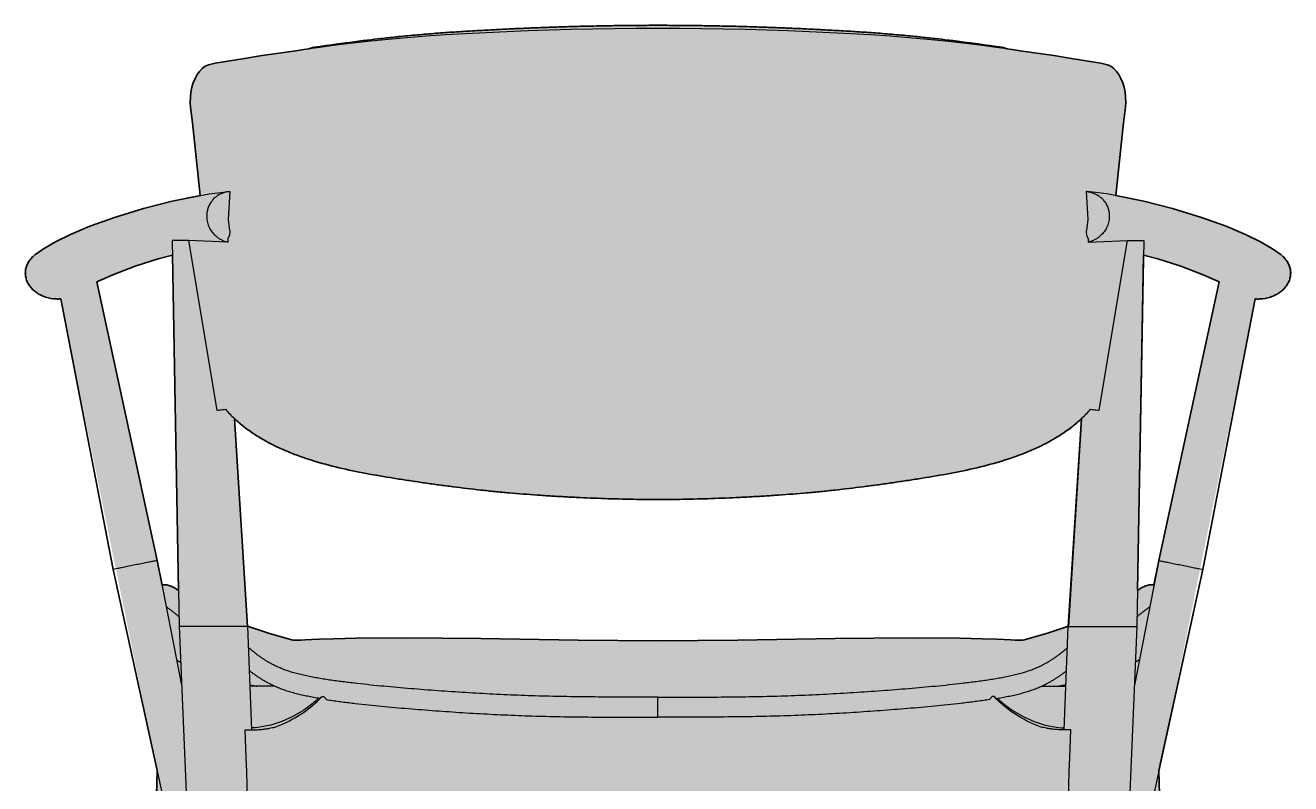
# Model space of a CAD drawing. Header units: millimetres. Extents: x 0 to 1796, y -1115 to 742.
# Drawn here: x 97 to 717, y -744 to -373 of the extents above; entities that cross this region are included whole.
import ezdxf

# ---------------------------------------------------------------- set-up
doc = ezdxf.new("R2010")
doc.units = ezdxf.units.MM
doc.layers.add('Blocks', color=7, linetype='Continuous')
doc.layers.add('Blocks$Fill', color=7, linetype='Continuous', true_color=0xffffff)
doc.layers.add('Blocks$Inner', color=7, linetype='Continuous', lineweight=25, true_color=0x007f00)
doc.layers.add('Blocks$Outline', color=7, linetype='Continuous', lineweight=35, true_color=0xff3f3f)

# ---------------------------------------------------------------- blocks, each defined once
blk = doc.blocks.new('N01 Dining Chair Back')
at = {"layer": 'Blocks$Fill'}
h = blk.add_hatch(color=256, dxfattribs=at)
h.paths.add_polyline_path([(652.17, 377.6), (661.21, 0.01), (661.21, 0.01), (661.01, 0.01), (660.51, 0.01), (635.69, 0), (635.69, 0), (635.69, 0), (635.69, 0), (635.69, 0), (635.69, 0), (635.69, 0), (635.69, 0), (635.69, 0), (627.94, 174.83), (618.43, 0.01), (593.43, 0.01), (600.08, 231.04), (407.02, 231.04), (213.96, 231.04), (220.62, 0.01), (195.62, 0.01), (186.1, 174.83), (178.35, 0), (178.35, 0), (178.35, 0), (178.35, 0), (178.35, 0), (178.35, 0), (178.35, 0), (178.35, 0), (178.34, 0), (153.03, 0.01), (152.83, 0.01), (152.83, 0.01), (161.88, 377.6), (114.72, 608.35), (114.16, 608.32), (113.59, 608.31), (113.03, 608.31), (112.47, 608.33), (111.81, 608.37), (111.15, 608.43), (110.49, 608.52), (109.84, 608.62), (109.2, 608.75), (108.55, 608.9), (108.23, 608.99), (107.92, 609.07), (107.6, 609.17), (107.29, 609.27), (106.97, 609.38), (106.66, 609.49), (106.35, 609.61), (106.05, 609.73), (105.74, 609.86), (105.44, 609.99), (105.14, 610.13), (104.84, 610.28), (104.55, 610.43), (104.26, 610.59), (103.97, 610.75), (103.69, 610.92), (103.41, 611.1), (103.13, 611.28), (102.85, 611.47), (102.58, 611.66), (102.37, 611.82), (102.16, 611.98), (101.95, 612.14), (101.74, 612.31), (101.54, 612.49), (101.35, 612.66), (101.15, 612.84), (100.96, 613.03), (100.77, 613.22), (100.59, 613.41), (100.41, 613.6), (100.23, 613.8), (100.06, 614.01), (99.89, 614.21), (99.72, 614.42), (99.57, 614.64), (99.41, 614.85), (99.26, 615.07), (99.12, 615.3), (98.98, 615.52), (98.84, 615.76), (98.71, 615.99), (98.59, 616.23), (98.47, 616.47), (98.36, 616.71), (98.25, 616.95), (98.15, 617.2), (98.05, 617.45), (97.96, 617.7), (97.88, 617.96), (97.8, 618.21), (97.73, 618.47), (97.67, 618.73), (97.61, 618.99), (97.56, 619.26), (97.52, 619.52), (97.48, 619.79), (97.45, 620.05), (97.43, 620.32), (97.41, 620.59), (97.4, 620.86), (97.4, 621.12), (97.41, 621.39), (97.42, 621.66), (97.45, 621.93), (97.47, 622.19), (97.51, 622.46), (97.55, 622.72), (97.6, 622.99), (97.66, 623.25), (97.72, 623.51), (97.79, 623.77), (97.87, 624.02), (97.95, 624.28), (98.04, 624.53), (98.14, 624.78), (98.24, 625.03), (98.35, 625.27), (98.46, 625.51), (98.58, 625.75), (98.7, 625.99), (98.83, 626.22), (98.97, 626.45), (99.11, 626.68), (99.26, 626.9), (99.41, 627.12), (99.56, 627.34), (99.72, 627.55), (99.89, 627.76), (100.06, 627.97), (100.23, 628.17), (100.41, 628.37), (100.59, 628.56), (100.78, 628.75), (100.97, 628.94), (101.16, 629.12), (101.36, 629.3), (101.56, 629.47), (101.76, 629.64), (101.97, 629.81), (102.25, 630.02), (102.53, 630.23), (102.53, 630.23), (102.53, 630.23), (106.36, 632.92), (112.13, 636.32), (119.43, 639.89), (129, 643.9), (141.09, 648.26), (155.27, 652.63), (169.3, 656.15), (182.96, 658.89), (178.24, 702.09), (178.11, 704.61), (178.18, 707.11), (178.46, 709.56), (178.94, 711.93), (179.6, 714.17), (180.45, 716.23), (181.48, 718.11), (182.65, 719.73), (183.97, 721.09), (185.41, 722.18), (186.97, 722.96), (190.31, 723.73), (203.69, 725.92), (236.2, 730.72), (237.72, 731.31), (237.74, 731.32), (237.74, 731.32), (237.75, 731.32), (237.75, 731.32), (237.75, 731.32), (237.75, 731.32), (237.75, 731.32), (237.76, 731.32), (253.86, 733.6), (280.08, 736.7), (302.78, 738.66), (352.34, 741.24), (398.02, 742.23), (407.02, 742.25), (452.59, 741.55), (502.3, 739.25), (524.96, 737.56), (551.26, 734.75), (576.29, 731.32), (576.29, 731.32), (576.29, 731.32), (576.29, 731.32), (576.29, 731.32), (576.29, 731.32), (576.3, 731.32), (576.3, 731.32), (576.31, 731.32), (576.32, 731.31), (577.84, 730.72), (623.73, 723.73), (627.07, 722.96), (628.63, 722.18), (630.07, 721.09), (631.39, 719.73), (632.57, 718.11), (633.59, 716.23), (634.44, 714.17), (635.11, 711.93), (635.58, 709.56), (635.86, 707.11), (635.93, 704.61), (635.81, 702.09), (635.5, 699.59), (631.08, 658.89), (644.74, 656.15), (658.77, 652.63), (672.95, 648.26), (685.04, 643.9), (694.61, 639.89), (701.91, 636.32), (707.69, 632.92), (711.51, 630.23), (711.51, 630.23), (711.51, 630.23), (711.79, 630.02), (712.07, 629.81), (712.28, 629.64), (712.48, 629.47), (712.68, 629.3), (712.88, 629.12), (713.07, 628.94), (713.26, 628.75), (713.45, 628.56), (713.63, 628.37), (713.81, 628.17), (713.98, 627.97), (714.15, 627.76), (714.32, 627.55), (714.48, 627.34), (714.64, 627.12), (714.79, 626.9), (714.93, 626.68), (715.07, 626.45), (715.21, 626.22), (715.34, 625.99), (715.46, 625.75), (715.58, 625.51), (715.7, 625.27), (715.8, 625.03), (715.9, 624.78), (716, 624.53), (716.09, 624.28), (716.17, 624.02), (716.25, 623.77), (716.32, 623.51), (716.38, 623.25), (716.44, 622.99), (716.49, 622.72), (716.53, 622.46), (716.57, 622.19), (716.6, 621.93), (716.62, 621.66), (716.63, 621.39), (716.64, 621.12), (716.64, 620.86), (716.63, 620.59), (716.62, 620.32), (716.59, 620.05), (716.56, 619.79), (716.53, 619.52), (716.48, 619.26), (716.43, 618.99), (716.37, 618.73), (716.31, 618.47), (716.24, 618.21), (716.16, 617.96), (716.08, 617.7), (715.99, 617.45), (715.89, 617.2), (715.79, 616.95), (715.69, 616.71), (715.57, 616.47), (715.45, 616.23), (715.33, 615.99), (715.2, 615.76), (715.07, 615.52), (714.93, 615.3), (714.78, 615.07), (714.63, 614.85), (714.48, 614.64), (714.32, 614.42), (714.15, 614.21), (713.99, 614.01), (713.81, 613.8), (713.64, 613.6), (713.45, 613.41), (713.27, 613.22), (713.08, 613.03), (712.89, 612.84), (712.7, 612.66), (712.5, 612.49), (712.3, 612.31), (712.1, 612.14), (711.89, 611.98), (711.68, 611.82), (711.46, 611.66), (711.19, 611.47), (710.91, 611.28), (710.64, 611.1), (710.36, 610.92), (710.07, 610.75), (709.79, 610.59), (709.49, 610.43), (709.2, 610.28), (708.9, 610.13), (708.6, 609.99), (708.3, 609.86), (708, 609.73), (707.69, 609.61), (707.38, 609.49), (707.07, 609.38), (706.76, 609.27), (706.44, 609.17), (706.13, 609.07), (705.81, 608.99), (705.49, 608.9), (704.85, 608.75), (704.2, 608.62), (703.55, 608.52), (702.89, 608.43), (702.24, 608.37), (701.58, 608.33), (701.01, 608.31), (700.45, 608.31), (699.89, 608.32), (699.32, 608.35)], flags=0)
h.paths.add_polyline_path([(169.41, 629.83), (162.42, 627.94), (151.16, 624.33), (140.15, 620.19), (132.39, 616.69), (164.35, 468.24), (164.43, 468.27), (164.5, 468.3), (164.58, 468.32), (164.65, 468.35), (164.71, 468.37), (164.76, 468.38), (164.82, 468.4), (164.88, 468.41), (164.93, 468.43), (164.99, 468.44), (165.11, 468.46), (165.22, 468.48), (165.34, 468.49), (165.4, 468.5), (165.46, 468.5), (165.52, 468.5), (165.58, 468.51), (165.71, 468.51), (165.83, 468.51), (165.96, 468.5), (166.09, 468.49), (166.22, 468.48), (166.35, 468.46), (166.48, 468.44), (166.61, 468.42), (166.74, 468.39), (166.87, 468.36), (167.14, 468.3), (167.41, 468.22), (167.69, 468.14), (167.96, 468.05), (168.23, 467.95), (168.5, 467.84), (168.78, 467.73), (169.05, 467.61), (169.32, 467.48), (169.86, 467.21), (170.4, 466.93), (170.94, 466.62), (171.58, 466.22), (172.21, 465.8), (172.21, 465.8), (172.21, 465.8), (172.4, 465.68)], flags=0)
h.paths.add_polyline_path([(641.65, 465.68), (641.83, 465.8), (642.46, 466.22), (643.11, 466.62), (643.64, 466.93), (644.18, 467.21), (644.72, 467.48), (644.99, 467.61), (645.27, 467.73), (645.54, 467.84), (645.81, 467.95), (646.08, 468.05), (646.36, 468.14), (646.63, 468.22), (646.9, 468.3), (647.17, 468.36), (647.3, 468.39), (647.43, 468.42), (647.57, 468.44), (647.7, 468.46), (647.83, 468.48), (647.96, 468.49), (648.08, 468.5), (648.21, 468.51), (648.34, 468.51), (648.46, 468.51), (648.52, 468.5), (648.58, 468.5), (648.64, 468.5), (648.7, 468.49), (648.82, 468.48), (648.94, 468.46), (649.05, 468.44), (649.11, 468.43), (649.17, 468.41), (649.22, 468.4), (649.28, 468.38), (649.34, 468.37), (649.39, 468.35), (649.47, 468.32), (649.54, 468.3), (649.62, 468.27), (649.69, 468.24), (681.65, 616.69), (673.89, 620.19), (662.88, 624.33), (651.62, 627.94), (644.63, 629.83)], flags=0)
h.paths.add_polyline_path([(407.02, 441.11), (554.73, 442.33), (572.77, 441.8), (585.62, 441.33), (586.17, 441.46), (597.18, 444.57), (606.41, 447.69), (607.83, 448.26), (614.25, 549.74), (613.13, 548.72), (611.99, 547.72), (610.82, 546.74), (609.63, 545.79), (608.37, 544.83), (607.09, 543.89), (605.79, 542.98), (604.46, 542.09), (603.12, 541.22), (601.75, 540.38), (600.37, 539.57), (598.96, 538.77), (596.1, 537.25), (593.17, 535.82), (590.18, 534.46), (587.14, 533.19), (584.06, 531.99), (580.93, 530.85), (577.76, 529.79), (574.56, 528.79), (571.34, 527.86), (568.08, 526.97), (561.51, 525.37), (554.86, 523.93), (548.16, 522.64), (527.86, 519.31), (507.38, 516.43), (486.77, 514.09), (466.06, 512.37), (438.33, 510.84), (410.5, 510.2), (407.02, 510.19), (382.66, 510.6), (354.9, 511.91), (334.17, 513.45), (320.39, 514.8), (299.82, 517.34), (279.39, 520.36), (265.88, 522.64), (259.18, 523.93), (252.53, 525.37), (245.96, 526.97), (242.71, 527.86), (239.48, 528.79), (236.28, 529.79), (233.11, 530.85), (229.99, 531.99), (226.9, 533.19), (223.86, 534.46), (220.87, 535.82), (217.94, 537.25), (215.08, 538.77), (213.68, 539.57), (212.29, 540.38), (210.92, 541.22), (209.58, 542.09), (208.25, 542.98), (206.95, 543.89), (205.67, 544.83), (204.42, 545.79), (203.22, 546.74), (202.06, 547.72), (200.91, 548.72), (199.8, 549.74), (206.21, 448.26), (207.63, 447.69), (216.86, 444.57), (227.87, 441.46), (228.42, 441.33), (229.31, 441.34), (259.31, 442.33), (320.29, 442.19)], flags=0)
h.paths.add_polyline_path([(407.02, 254.04), (600.75, 254.04), (603.78, 351.02), (407.02, 351.02), (210.26, 351.02), (213.3, 254.04)], flags=0)
at = {"layer": 'Blocks$Inner'}
for p, q in [((177.2, 637), (191.05, 553.84)), ((623, 553.84), (636.84, 637)), ((206.23, 448.04), (172.72, 448.04)), ((607.82, 448.04), (641.33, 448.04)), ((219.38, 418.84), (207.44, 418.84)), ((594.66, 418.84), (606.6, 418.84)), ((243.52, 413.73), (244.72, 412.29)), ((570.52, 413.73), (569.32, 412.29))]:
    blk.add_line(p, q, dxfattribs=at)
for points in [[(631.08, 658.89), (632.68, 674.41), (634.86, 694.59), (635.5, 699.59), (635.81, 702.09), (635.93, 704.61), (635.86, 707.11), (635.58, 709.56), (635.11, 711.93), (634.44, 714.17), (633.59, 716.23), (632.57, 718.11), (631.39, 719.73), (630.07, 721.09), (628.63, 722.18), (627.07, 722.96), (623.73, 723.73), (610.36, 725.92), (600.74, 727.49), (584.26, 729.82), (580.41, 730.37), (572.54, 731.44), (564.46, 732.49), (556.15, 733.51), (547.61, 734.47), (538.86, 735.36), (529.85, 736.19), (520.56, 736.93), (510.98, 737.57), (501.16, 738.13), (491.14, 738.63), (480.94, 739.09), (470.62, 739.51), (460.21, 739.86), (449.69, 740.15), (439.04, 740.38), (428.39, 740.55), (417.72, 740.66), (407.02, 740.69), (396.32, 740.66), (385.65, 740.55), (375, 740.38), (364.36, 740.15), (353.83, 739.86), (343.43, 739.51), (333.1, 739.09), (322.9, 738.63), (312.88, 738.13), (303.07, 737.57), (293.49, 736.93), (284.19, 736.19), (275.18, 735.36), (266.43, 734.47), (257.89, 733.51), (249.58, 732.49), (241.5, 731.44), (233.64, 730.37), (229.78, 729.82), (213.3, 727.49), (203.69, 725.92), (190.31, 723.73), (186.97, 722.96), (185.41, 722.18), (183.97, 721.09), (182.65, 719.73), (181.48, 718.11), (180.45, 716.23), (179.6, 714.17), (178.94, 711.93), (178.46, 709.56), (178.18, 707.11), (178.11, 704.61), (178.24, 702.09), (178.54, 699.59), (179.18, 694.59), (181.36, 674.41), (182.96, 658.89)], [(102.53, 630.23), (106.36, 632.92), (112.13, 636.32), (119.43, 639.89), (129, 643.9), (141.09, 648.26), (155.27, 652.63), (169.3, 656.15), (187.34, 659.76), (197.18, 660.88), (197.52, 660.9), (196.65, 647.23), (197.23, 643.05), (197.47, 641.35), (197.36, 639.63), (196.72, 638.15), (196.52, 637.88), (196.5, 636.17), (177.2, 637), (169.59, 637), (169.28, 637), (172.72, 448.04), (177.54, 332.05)], [(711.51, 630.23), (707.69, 632.92), (701.91, 636.32), (694.61, 639.89), (685.04, 643.9), (672.95, 648.26), (658.77, 652.63), (644.74, 656.15), (626.7, 659.76), (616.86, 660.88), (616.52, 660.9), (617.39, 647.23), (616.81, 643.05), (616.58, 641.35), (616.68, 639.63), (617.32, 638.15), (617.53, 637.88), (617.55, 636.17), (636.84, 637), (644.45, 637), (644.76, 637), (641.33, 448.04), (636.51, 332.05)], [(169.41, 629.83), (162.42, 627.94), (151.16, 624.33), (140.15, 620.19), (132.39, 616.69)], [(644.63, 629.83), (651.62, 627.94), (662.88, 624.33), (673.89, 620.19), (681.65, 616.69)], [(132.38, 616.72), (161.98, 480.38), (173.91, 419.35)], [(681.66, 616.72), (652.06, 480.38), (640.13, 419.35)], [(114.72, 608.35), (140.38, 475.94), (173.55, 324.22)], [(699.32, 608.35), (673.67, 475.94), (640.49, 324.22)], [(208.33, 397.44), (206.23, 448.04), (199.8, 549.76)], [(605.71, 397.44), (607.82, 448.04), (614.25, 549.76)], [(206.21, 448.26), (207.63, 447.69), (216.86, 444.57), (227.87, 441.46), (228.42, 441.33), (229.31, 441.34), (232.18, 441.43), (234.28, 441.51), (237.55, 441.65), (241.27, 441.8), (248.18, 442.05), (259.31, 442.33), (282.47, 442.47), (320.29, 442.19), (367.91, 441.3), (407.02, 441.11), (446.14, 441.3), (493.75, 442.19), (531.58, 442.47), (554.73, 442.33), (565.86, 442.05), (572.77, 441.8), (576.5, 441.65), (579.76, 441.51), (581.86, 441.43), (584.73, 441.34), (585.62, 441.33), (586.17, 441.46), (597.18, 444.57), (606.41, 447.69), (607.83, 448.26)], [(240.59, 412.73), (239.59, 411.75), (238.59, 410.86), (237.43, 409.9), (236.21, 408.96), (233.65, 407.13), (228.35, 403.98), (222.99, 401.56), (217.55, 399.82), (214.84, 399.2), (212.22, 398.77), (211, 398.62), (209.91, 398.52), (208.69, 398.46), (208.29, 398.46)], [(407.02, 403.71), (407.02, 413.51)], [(407.02, 403.71), (407.02, 413.51)], [(573.45, 412.73), (574.45, 411.75), (575.45, 410.86), (576.61, 409.9), (577.83, 408.96), (580.39, 407.13), (585.69, 403.98), (591.05, 401.56), (596.49, 399.82), (599.2, 399.2), (601.83, 398.77), (603.04, 398.62), (604.13, 398.52), (605.35, 398.46), (605.75, 398.46)], [(206.08, 363.42), (205.81, 377.06), (205.55, 383.88), (205.01, 397.51)], [(607.96, 363.42), (608.23, 377.06), (608.5, 383.88), (609.04, 397.51)], [(161.88, 377.64), (152.83, 0.01), (152.83, 0.01), (153.03, 0.01)], [(652.16, 377.64), (661.21, 0.01), (661.21, 0.01), (661.01, 0.01)]]:
    blk.add_lwpolyline(points, dxfattribs=at)
blk.add_arc((198.54, 456.74), 61.63, 290.02592, 312.83097, dxfattribs=at)
at = {"layer": 'Blocks$Inner', "extrusion": (0, 0, -1)}
blk.add_arc((-615.5, 456.74), 61.63, 290.02592, 312.83097, dxfattribs=at)
at = {"layer": 'Blocks$Inner'}
for points, knots in [([(279.67, 736.66), (279.8, 736.67), (282.9, 736.99), (289.03, 737.58), (296.67, 738.22), (302.78, 738.67), (307.23, 738.97), (311.74, 739.26), (316.25, 739.53), (320.76, 739.78), (324.56, 739.98), (326.88, 740.1), (327.69, 740.15)], [-24.238381, -24.238381, -24.238381, -24.238381, -24.212622, -23.663763, -23.114903, -22.859837, -22.604772, -22.349706, -22.094641, -21.847555, -21.60047, -21.467891, -21.467891, -21.467891, -21.467891]), ([(327.69, 740.15), (328.39, 740.18), (330.61, 740.29), (333.46, 740.43), (335.61, 740.54), (336.23, 740.57)], [-21.4678906, -21.4678906, -21.4678906, -21.4678906, -21.3533974, -21.1063121, -21.0061586, -21.0061586, -21.0061586, -21.0061586]), ([(336.23, 740.57), (338.59, 740.68), (341.46, 740.8), (344.34, 740.93), (344.85, 740.95)], [-21.0061586, -21.0061586, -21.0061586, -21.0061586, -20.6262081, -20.5444627, -20.5444627, -20.5444627, -20.5444627]), ([(344.85, 740.95), (347.34, 741.05), (350.24, 741.16), (353.14, 741.27), (353.54, 741.28)], [-20.5444627, -20.5444627, -20.5444627, -20.5444627, -20.1461529, -20.0827128, -20.0827128, -20.0827128, -20.0827128]), ([(353.54, 741.28), (356.17, 741.38), (359.09, 741.48), (362.03, 741.56), (362.32, 741.57)], [-20.0827128, -20.0827128, -20.0827128, -20.0827128, -19.666047, -19.6210274, -19.6210274, -19.6210274, -19.6210274]), ([(380.13, 742), (383.02, 742.06), (385.99, 742.1), (388.97, 742.14), (389.06, 742.14)], [-18.6977981, -18.6977981, -18.6977981, -18.6977981, -18.2494087, -18.2360481, -18.2360481, -18.2360481, -18.2360481]), ([(389.06, 742.14), (392, 742.18), (394.98, 742.21), (397.98, 742.22), (398.02, 742.23)], [-18.2360481, -18.2360481, -18.2360481, -18.2360481, -17.7810048, -17.7743517, -17.7743517, -17.7743517, -17.7743517]), ([(416.02, 742.23), (416.07, 742.22), (419.06, 742.21), (422.04, 742.18), (424.98, 742.14)], [-16.8508492, -16.8508492, -16.8508492, -16.8508492, -16.8441961, -16.3891528, -16.3891528, -16.3891528, -16.3891528]), ([(424.98, 742.14), (425.07, 742.14), (428.05, 742.1), (431.03, 742.06), (433.92, 742)], [-16.3891528, -16.3891528, -16.3891528, -16.3891528, -16.3757922, -15.9274028, -15.9274028, -15.9274028, -15.9274028]), ([(451.73, 741.57), (452.01, 741.56), (454.96, 741.48), (457.88, 741.38), (460.5, 741.28)], [-15.0041735, -15.0041735, -15.0041735, -15.0041735, -14.9591539, -14.5424881, -14.5424881, -14.5424881, -14.5424881]), ([(460.5, 741.28), (460.9, 741.27), (463.81, 741.16), (466.7, 741.05), (469.19, 740.95)], [-14.5424881, -14.5424881, -14.5424881, -14.5424881, -14.479048, -14.0807382, -14.0807382, -14.0807382, -14.0807382]), ([(469.19, 740.95), (469.7, 740.93), (472.58, 740.8), (475.46, 740.68), (477.81, 740.57)], [-14.0807382, -14.0807382, -14.0807382, -14.0807382, -13.9989928, -13.6190423, -13.6190423, -13.6190423, -13.6190423]), ([(477.81, 740.57), (478.43, 740.54), (480.59, 740.43), (483.44, 740.29), (485.65, 740.18), (486.35, 740.15)], [-13.6190423, -13.6190423, -13.6190423, -13.6190423, -13.5188888, -13.2718035, -13.1573103, -13.1573103, -13.1573103, -13.1573103]), ([(486.35, 740.15), (487.16, 740.1), (489.48, 739.98), (493.28, 739.78), (497.79, 739.53), (502.3, 739.26), (506.81, 738.97), (511.27, 738.67), (517.38, 738.22), (525.01, 737.58), (531.15, 736.99), (534.24, 736.67), (534.38, 736.66)], [-13.15731, -13.15731, -13.15731, -13.15731, -13.024731, -12.777645, -12.53056, -12.275495, -12.020429, -11.765364, -11.510298, -10.961438, -10.412579, -10.38682, -10.38682, -10.38682, -10.38682]), ([(237.76, 731.32), (241.66, 731.9), (242.77, 732.06), (243.88, 732.22), (244.32, 732.28)], [-26.7779725, -26.7779725, -26.7779725, -26.7779725, -26.6388985, -26.5470975, -26.5470975, -26.5470975, -26.5470975]), ([(244.32, 732.28), (244.61, 732.32), (246.33, 732.57), (248.58, 732.88), (250.55, 733.15), (251.08, 733.23)], [-26.5470975, -26.5470975, -26.5470975, -26.5470975, -26.4868347, -26.1927032, -26.0853576, -26.0853576, -26.0853576, -26.0853576]), ([(251.08, 733.23), (252, 733.35), (254.39, 733.67), (258.27, 734.18), (262.03, 734.65), (264.31, 734.93), (265.07, 735.02)], [-26.0853576, -26.0853576, -26.0853576, -26.0853576, -25.8985718, -25.6044403, -25.3103089, -25.1618679, -25.1618679, -25.1618679, -25.1618679]), ([(265.07, 735.02), (267.14, 735.27), (269.54, 735.56), (271.97, 735.83), (272.3, 735.87)], [-25.1618679, -25.1618679, -25.1618679, -25.1618679, -24.7614594, -24.7001309, -24.7001309, -24.7001309, -24.7001309]), ([(541.75, 735.87), (542.07, 735.83), (544.5, 735.56), (546.9, 735.27), (548.97, 735.02)], [-9.92507, -9.92507, -9.92507, -9.92507, -9.8637415, -9.463333, -9.463333, -9.463333, -9.463333]), ([(548.97, 735.02), (549.74, 734.93), (552.01, 734.65), (555.77, 734.18), (559.66, 733.67), (562.04, 733.35), (562.96, 733.23)], [-9.463333, -9.463333, -9.463333, -9.463333, -9.314892, -9.0207606, -8.7266291, -8.5398433, -8.5398433, -8.5398433, -8.5398433]), ([(562.96, 733.23), (563.49, 733.15), (565.47, 732.88), (567.72, 732.57), (569.43, 732.32), (569.72, 732.28)], [-8.5398433, -8.5398433, -8.5398433, -8.5398433, -8.4324977, -8.1383662, -8.0781034, -8.0781034, -8.0781034, -8.0781034]), ([(569.72, 732.28), (570.16, 732.22), (571.28, 732.06), (572.38, 731.9), (576.29, 731.32)], [-8.0781034, -8.0781034, -8.0781034, -8.0781034, -7.9863024, -7.8472284, -7.8472284, -7.8472284, -7.8472284]), ([(196.89, 660.84), (196.21, 660.76), (194.42, 660.41), (192.16, 659.41), (190.21, 657.96), (188.89, 656.62), (187.76, 655.02), (186.88, 653.17), (186.4, 651.48), (186.2, 650.08), (186.15, 649.14), (186.16, 648.34), (186.23, 647.45), (186.39, 646.36), (186.67, 645.29), (186.94, 644.47), (187.18, 643.87), (187.44, 643.29), (187.82, 642.54), (188.59, 641.31), (189.35, 640.38), (189.9, 639.82)], [0.32364, 0.32364, 0.32364, 0.32364, 0.3809524, 0.4761905, 0.5238095, 0.5714286, 0.6190476, 0.6666667, 0.7142857, 0.7380952, 0.7619048, 0.7767857, 0.7916667, 0.8214286, 0.8511905, 0.8660714, 0.8809524, 0.8958333, 0.9107143, 0.9404762, 1, 1, 1, 1]), ([(617.15, 660.84), (617.83, 660.76), (619.62, 660.41), (621.88, 659.41), (623.83, 657.96), (625.15, 656.62), (626.29, 655.02), (627.16, 653.17), (627.64, 651.48), (627.84, 650.08), (627.9, 649.14), (627.88, 648.34), (627.82, 647.45), (627.65, 646.36), (627.38, 645.29), (627.1, 644.47), (626.86, 643.87), (626.6, 643.29), (626.22, 642.54), (625.45, 641.31), (624.69, 640.38), (624.14, 639.82)], [0.32364, 0.32364, 0.32364, 0.32364, 0.3809524, 0.4761905, 0.5238095, 0.5714286, 0.6190476, 0.6666667, 0.7142857, 0.7380952, 0.7619048, 0.7767857, 0.7916667, 0.8214286, 0.8511905, 0.8660714, 0.8809524, 0.8958333, 0.9107143, 0.9404762, 1, 1, 1, 1]), ([(189.9, 639.82), (190.35, 639.38), (191.27, 638.56), (192.78, 637.57), (194.36, 636.8), (195.62, 636.38), (196.33, 636.21), (196.5, 636.17)], [1, 1, 1, 1, 1.047619, 1.0952381, 1.1428571, 1.1904762, 1.2044203, 1.2044203, 1.2044203, 1.2044203]), ([(624.14, 639.82), (623.69, 639.38), (622.77, 638.56), (621.26, 637.57), (619.68, 636.8), (618.43, 636.38), (617.71, 636.21), (617.55, 636.17)], [1, 1, 1, 1, 1.047619, 1.0952381, 1.1428571, 1.1904762, 1.2044203, 1.2044203, 1.2044203, 1.2044203]), ([(102.54, 630.24), (102.34, 630.1), (101.59, 629.53), (100.37, 628.41), (99.05, 626.72), (98.08, 624.81), (97.58, 623.08), (97.41, 621.66), (97.39, 620.59), (97.5, 619.52), (97.79, 618.12), (98.41, 616.43), (99.33, 614.9), (100.22, 613.79), (101.2, 612.76), (102, 612.08), (102.58, 611.66)], [-0.4920635, -0.4920635, -0.4920635, -0.4920635, -0.4761905, -0.4285714, -0.3809524, -0.3333333, -0.2857143, -0.2619048, -0.2380952, -0.2142857, -0.1904762, -0.1428571, -0.0952381, -0.0714286, -0.047619, 0, 0, 0, 0]), ([(711.51, 630.24), (711.7, 630.1), (712.45, 629.53), (713.67, 628.41), (714.99, 626.72), (715.97, 624.81), (716.47, 623.08), (716.64, 621.66), (716.65, 620.59), (716.54, 619.52), (716.25, 618.12), (715.63, 616.43), (714.71, 614.9), (713.82, 613.79), (712.85, 612.76), (712.04, 612.08), (711.46, 611.66)], [-0.4920635, -0.4920635, -0.4920635, -0.4920635, -0.4761905, -0.4285714, -0.3809524, -0.3333333, -0.2857143, -0.2619048, -0.2380952, -0.2142857, -0.1904762, -0.1428571, -0.0952381, -0.0714286, -0.047619, 0, 0, 0, 0]), ([(102.58, 611.66), (103.3, 611.14), (104.43, 610.45), (106.04, 609.71), (108.52, 608.8), (111.46, 608.27), (113.97, 608.3), (114.73, 608.35)], [0, 0, 0, 0, 0.0595238, 0.0892857, 0.1190476, 0.2380952, 0.2891044, 0.2891044, 0.2891044, 0.2891044]), ([(711.46, 611.66), (710.74, 611.14), (709.61, 610.45), (708, 609.71), (705.52, 608.8), (702.59, 608.27), (700.07, 608.3), (699.32, 608.35)], [0, 0, 0, 0, 0.0595238, 0.0892857, 0.1190476, 0.2380952, 0.2891044, 0.2891044, 0.2891044, 0.2891044]), ([(191.05, 553.84), (191.56, 553.9), (192.99, 554.08), (194.42, 554.27), (195.33, 554.39)], [0, 0, 0, 0, 0.284892, 0.784892, 0.784892, 0.784892, 0.784892]), ([(195.33, 554.39), (196.69, 552.82), (199.57, 549.81), (204.35, 545.72), (209.52, 542.03), (215.03, 538.71), (220.83, 535.76), (226.87, 533.14), (233.09, 530.81), (241.59, 528.07), (252.49, 525.25), (265.85, 522.57), (277.12, 520.7), (286.18, 519.31), (292.99, 518.29), (299.82, 517.33), (308.95, 516.12), (318.1, 515.03), (327.27, 514.08), (336.46, 513.23), (345.67, 512.51), (354.9, 511.9), (361.83, 511.49), (368.77, 511.14), (375.71, 510.84), (382.66, 510.59), (389.62, 510.39), (396.58, 510.26), (402.38, 510.2), (405.86, 510.19), (407.02, 510.19)], [0.784892, 0.784892, 0.784892, 0.784892, 0.8002766, 0.8156612, 0.8310458, 0.8464305, 0.8618151, 0.8771997, 0.8925843, 0.9079689, 0.9387381, 0.9695074, 1.0002766, 1.0156612, 1.0310458, 1.0464305, 1.0618151, 1.0925843, 1.1079689, 1.1233535, 1.1541228, 1.1695074, 1.184892, 1.2002766, 1.2156612, 1.2310459, 1.2464305, 1.2618151, 1.2771997, 1.2848919, 1.2848919, 1.2848919, 1.2848919]), ([(407.02, 510.19), (408.18, 510.19), (411.66, 510.2), (417.47, 510.26), (424.43, 510.39), (431.38, 510.59), (438.33, 510.84), (445.28, 511.14), (452.21, 511.49), (459.14, 511.9), (468.37, 512.51), (477.58, 513.23), (486.77, 514.08), (495.94, 515.03), (505.1, 516.12), (514.22, 517.33), (521.05, 518.29), (527.86, 519.31), (536.92, 520.7), (548.19, 522.57), (561.56, 525.25), (572.46, 528.07), (580.95, 530.81), (587.17, 533.14), (593.21, 535.76), (599.01, 538.71), (604.52, 542.03), (609.69, 545.72), (614.47, 549.81), (617.35, 552.82), (618.71, 554.39)], [1.2848919, 1.2848919, 1.2848919, 1.2848919, 1.2925842, 1.3079688, 1.3233534, 1.338738, 1.3541226, 1.3695073, 1.3848919, 1.4002765, 1.4156611, 1.4464303, 1.461815, 1.4771996, 1.5079688, 1.5233534, 1.538738, 1.5541227, 1.5695073, 1.6002765, 1.6310457, 1.661815, 1.6771996, 1.6925842, 1.7079688, 1.7233534, 1.7387381, 1.7541227, 1.7695073, 1.7848919, 1.7848919, 1.7848919, 1.7848919]), ([(618.71, 554.39), (619.62, 554.27), (621.05, 554.08), (622.48, 553.9), (623, 553.84)], [1.7848919, 1.7848919, 1.7848919, 1.7848919, 2.2848919, 2.5697839, 2.5697839, 2.5697839, 2.5697839]), ([(161.98, 480.38), (161.98, 480.38), (161.77, 480.34), (160.74, 480.13), (158.87, 479.74), (156.39, 479.23), (153.47, 478.63), (150.37, 477.99), (147.33, 477.37), (144.6, 476.81), (142.4, 476.36), (140.91, 476.05), (140.47, 475.96), (140.4, 475.94)], [0.0201786, 0.0201786, 0.0201786, 0.0201786, 0.0909091, 0.1818182, 0.2727273, 0.3636364, 0.4545455, 0.5454545, 0.6363636, 0.7272727, 0.8181818, 0.9090909, 1, 1, 1, 1]), ([(652.06, 480.38), (652.06, 480.38), (652.27, 480.34), (653.3, 480.13), (655.17, 479.74), (657.66, 479.23), (660.58, 478.63), (663.68, 477.99), (666.71, 477.37), (669.44, 476.81), (671.64, 476.36), (673.13, 476.05), (673.57, 475.96), (673.64, 475.94)], [0.0201786, 0.0201786, 0.0201786, 0.0201786, 0.0909091, 0.1818182, 0.2727273, 0.3636364, 0.4545455, 0.5454545, 0.6363636, 0.7272727, 0.8181818, 0.9090909, 1, 1, 1, 1]), ([(164.35, 468.24), (164.45, 468.28), (164.7, 468.37), (165.1, 468.47), (165.58, 468.52), (166.08, 468.5), (166.78, 468.4), (167.68, 468.16), (168.78, 467.75), (169.87, 467.23), (171.08, 466.55), (171.92, 466.01), (172.4, 465.67)], [0.40703431, 0.40703431, 0.40703431, 0.40703431, 0.40983607, 0.41393443, 0.41803279, 0.42213115, 0.42622951, 0.43442623, 0.44262295, 0.45081967, 0.45901639, 0.47043466, 0.47043466, 0.47043466, 0.47043466]), ([(649.7, 468.24), (649.6, 468.28), (649.35, 468.37), (648.94, 468.47), (648.46, 468.52), (647.96, 468.5), (647.26, 468.4), (646.36, 468.16), (645.26, 467.75), (644.17, 467.23), (642.96, 466.55), (642.13, 466.01), (641.65, 465.67)], [0.40703431, 0.40703431, 0.40703431, 0.40703431, 0.40983607, 0.41393443, 0.41803279, 0.42213115, 0.42622951, 0.43442623, 0.44262295, 0.45081967, 0.45901639, 0.47043466, 0.47043466, 0.47043466, 0.47043466]), ([(172.63, 452.78), (172.59, 452.81), (172.17, 453.17), (171.35, 453.85), (170.18, 454.82), (169.01, 455.76), (167.82, 456.66), (166.95, 457.28), (166.48, 457.61), (166.42, 457.65)], [0.48701817, 0.48701817, 0.48701817, 0.48701817, 0.48780488, 0.49593496, 0.50406504, 0.51219512, 0.5203252, 0.52845528, 0.52974032, 0.52974032, 0.52974032, 0.52974032]), ([(641.41, 452.78), (641.45, 452.81), (641.88, 453.17), (642.69, 453.85), (643.86, 454.82), (645.04, 455.76), (646.22, 456.66), (647.09, 457.28), (647.56, 457.61), (647.62, 457.65)], [0.48701817, 0.48701817, 0.48701817, 0.48701817, 0.48780488, 0.49593496, 0.50406504, 0.51219512, 0.5203252, 0.52845528, 0.52974032, 0.52974032, 0.52974032, 0.52974032]), ([(407.02, 413.51), (402.43, 413.51), (395.56, 413.5), (386.39, 413.51), (377.22, 413.54), (365.77, 413.64), (354.34, 413.85), (345.21, 414.12), (336.09, 414.45), (324.71, 414.97), (311.12, 415.77), (297.65, 416.7), (284.33, 417.74), (273.37, 418.7), (264.71, 419.58), (259.34, 420.18), (255.59, 420.62), (253.46, 420.89), (251.87, 421.1), (250.28, 421.31), (248.7, 421.52), (247.12, 421.75), (245.56, 421.98), (244, 422.22), (242.45, 422.47), (240.92, 422.72), (239.41, 422.99), (237.91, 423.27), (236.44, 423.56), (234.98, 423.86), (233.57, 424.18), (232.18, 424.5), (230.82, 424.84), (229.49, 425.2), (228.22, 425.56), (227, 425.94), (225.82, 426.32), (224.69, 426.72), (223.61, 427.12), (222.57, 427.54), (221.58, 427.95), (220.64, 428.38), (219.73, 428.8), (218.87, 429.23), (218.05, 429.66), (217.26, 430.09), (216.5, 430.51), (215.78, 430.94), (215.08, 431.37), (214.41, 431.79), (213.77, 432.21), (213.14, 432.63), (212.55, 433.04), (211.97, 433.45), (211.22, 433.99), (210.34, 434.66), (209.01, 435.69), (207.79, 436.69), (206.94, 437.41), (206.66, 437.66)], [268.6470476, 268.6470476, 268.6470476, 268.6470476, 268.663441, 268.6716378, 268.6798345, 268.6962279, 268.7126214, 268.7208181, 268.7290148, 268.7454082, 268.7618017, 268.7781951, 268.7945886, 268.810982, 268.8191787, 268.8273755, 268.8314738, 268.833523, 268.8355722, 268.8376214, 268.8396705, 268.8417197, 268.8437689, 268.8458181, 268.8478673, 268.8499164, 268.8519656, 268.8540148, 268.856064, 268.8581132, 268.8601623, 268.8622115, 268.8642607, 268.8663099, 268.8683591, 268.8704082, 268.8724574, 268.8745066, 268.8765558, 268.878605, 268.8806542, 268.8827033, 268.8847525, 268.8868017, 268.8888509, 268.8909001, 268.8929492, 268.8949984, 268.8970476, 268.8990968, 268.901146, 268.9031951, 268.9052443, 268.9072935, 268.9093427, 268.913441, 268.9175394, 268.9257361, 268.9299764, 268.9299764, 268.9299764, 268.9299764]), ([(407.02, 413.51), (411.61, 413.51), (418.49, 413.5), (427.66, 413.51), (436.82, 413.54), (448.27, 413.64), (459.7, 413.85), (468.83, 414.12), (477.96, 414.45), (489.34, 414.97), (502.92, 415.77), (516.39, 416.7), (529.72, 417.74), (540.67, 418.7), (549.34, 419.58), (554.71, 420.18), (558.45, 420.62), (560.58, 420.89), (562.17, 421.1), (563.76, 421.31), (565.34, 421.52), (566.92, 421.75), (568.48, 421.98), (570.04, 422.22), (571.59, 422.47), (573.12, 422.72), (574.64, 422.99), (576.13, 423.27), (577.61, 423.56), (579.06, 423.86), (580.48, 424.18), (581.86, 424.5), (583.23, 424.84), (584.55, 425.2), (585.82, 425.56), (587.04, 425.94), (588.22, 426.32), (589.35, 426.72), (590.44, 427.12), (591.47, 427.54), (592.46, 427.95), (593.4, 428.38), (594.31, 428.8), (595.17, 429.23), (595.99, 429.66), (596.78, 430.09), (597.54, 430.51), (598.27, 430.94), (598.96, 431.37), (599.63, 431.79), (600.28, 432.21), (600.9, 432.63), (601.5, 433.04), (602.07, 433.45), (602.82, 433.99), (603.7, 434.66), (605.03, 435.69), (606.25, 436.69), (607.1, 437.41), (607.38, 437.66)], [268.6470476, 268.6470476, 268.6470476, 268.6470476, 268.663441, 268.6716378, 268.6798345, 268.6962279, 268.7126214, 268.7208181, 268.7290148, 268.7454082, 268.7618017, 268.7781951, 268.7945886, 268.810982, 268.8191787, 268.8273755, 268.8314738, 268.833523, 268.8355722, 268.8376214, 268.8396705, 268.8417197, 268.8437689, 268.8458181, 268.8478673, 268.8499164, 268.8519656, 268.8540148, 268.856064, 268.8581132, 268.8601623, 268.8622115, 268.8642607, 268.8663099, 268.8683591, 268.8704082, 268.8724574, 268.8745066, 268.8765558, 268.878605, 268.8806542, 268.8827033, 268.8847525, 268.8868017, 268.8888509, 268.8909001, 268.8929492, 268.8949984, 268.8970476, 268.8990968, 268.901146, 268.9031951, 268.9052443, 268.9072935, 268.9093427, 268.913441, 268.9175394, 268.9257361, 268.9299764, 268.9299764, 268.9299764, 268.9299764]), ([(241.54, 412.79), (241.05, 412.88), (240.05, 413.05), (238.56, 413.31), (237.07, 413.59), (235.61, 413.88), (234.17, 414.18), (232.75, 414.5), (231.36, 414.82), (230, 415.16), (228.68, 415.51), (227.41, 415.87), (225.77, 416.37), (224.22, 416.89), (222.76, 417.42), (221.72, 417.83), (220.71, 418.25), (219.74, 418.66), (218.82, 419.08), (217.94, 419.51), (217.09, 419.94), (216.27, 420.36), (215.49, 420.79), (214.74, 421.21), (214.02, 421.64), (213.32, 422.06), (212.65, 422.48), (212, 422.9), (211.38, 423.31), (210.56, 423.86), (209.6, 424.53), (208.38, 425.42), (207.57, 426.03), (207.12, 426.38)], [0.2011705, 0.2011705, 0.2011705, 0.2011705, 0.2031459, 0.20517842, 0.20721094, 0.20924346, 0.21127598, 0.2133085, 0.21534102, 0.21737354, 0.21940606, 0.22143858, 0.2234711, 0.22753614, 0.22956866, 0.23160118, 0.23363371, 0.23566623, 0.23769875, 0.23973127, 0.24176379, 0.24379631, 0.24582883, 0.24786135, 0.24989387, 0.25192639, 0.25395891, 0.25599143, 0.25802395, 0.26005647, 0.26412151, 0.26818655, 0.27386573, 0.27386573, 0.27386573, 0.27386573]), ([(572.5, 412.79), (572.99, 412.88), (573.99, 413.05), (575.48, 413.31), (576.97, 413.59), (578.44, 413.88), (579.88, 414.18), (581.29, 414.5), (582.69, 414.82), (584.05, 415.16), (585.36, 415.51), (586.63, 415.87), (588.27, 416.37), (589.82, 416.89), (591.28, 417.42), (592.33, 417.83), (593.33, 418.25), (594.3, 418.66), (595.22, 419.08), (596.11, 419.51), (596.95, 419.94), (597.77, 420.36), (598.55, 420.79), (599.3, 421.21), (600.02, 421.64), (600.72, 422.06), (601.4, 422.48), (602.04, 422.9), (602.67, 423.31), (603.48, 423.86), (604.44, 424.53), (605.67, 425.42), (606.47, 426.03), (606.92, 426.38)], [0.2011705, 0.2011705, 0.2011705, 0.2011705, 0.2031459, 0.20517842, 0.20721094, 0.20924346, 0.21127598, 0.2133085, 0.21534102, 0.21737354, 0.21940606, 0.22143858, 0.2234711, 0.22753614, 0.22956866, 0.23160118, 0.23363371, 0.23566623, 0.23769875, 0.23973127, 0.24176379, 0.24379631, 0.24582883, 0.24786135, 0.24989387, 0.25192639, 0.25395891, 0.25599143, 0.25802395, 0.26005647, 0.26412151, 0.26818655, 0.27386573, 0.27386573, 0.27386573, 0.27386573]), ([(207.42, 419.43), (207.74, 419.37), (208.62, 419.21), (209.74, 419.01), (210.53, 418.87), (210.77, 418.83)], [0.760973612, 0.760973612, 0.760973612, 0.760973612, 0.762195122, 0.764227642, 0.76512971, 0.76512971, 0.76512971, 0.76512971]), ([(606.63, 419.43), (606.3, 419.37), (605.42, 419.21), (604.3, 419.01), (603.51, 418.87), (603.27, 418.83)], [0.760973612, 0.760973612, 0.760973612, 0.760973612, 0.762195122, 0.764227642, 0.76512971, 0.76512971, 0.76512971, 0.76512971]), ([(241.64, 412.78), (241.64, 412.78), (241.64, 412.78), (241.64, 412.78), (241.63, 412.78), (241.63, 412.78), (241.54, 412.79)], [0.20114760087, 0.20114760087, 0.20114760087, 0.20114760087, 0.201151273, 0.201151273, 0.201151273, 0.20117049985, 0.20117049985, 0.20117049985, 0.20117049985]), ([(244.72, 412.29), (245.22, 412.21), (246.24, 412.06), (247.79, 411.83), (249.36, 411.61), (250.94, 411.4), (253.05, 411.13), (255.7, 410.79), (259.95, 410.29), (265.3, 409.69), (273.92, 408.83), (282.65, 408.06), (291.46, 407.35), (300.32, 406.68), (311.51, 405.9), (325.04, 405.12), (336.38, 404.61), (345.46, 404.28), (354.56, 404.02), (365.94, 403.82), (379.62, 403.71), (393.32, 403.69), (402.45, 403.71), (407.02, 403.71)], [267.449956, 267.449956, 267.449956, 267.449956, 267.4519256, 267.4539582, 267.4559907, 267.4580232, 267.4600557, 267.4641208, 267.4681858, 267.4763159, 267.484446, 267.5007061, 267.5088362, 267.5169663, 267.5332265, 267.5494866, 267.5657468, 267.5738769, 267.5820069, 267.5982671, 267.6145273, 267.6307874, 267.6470476, 267.6470476, 267.6470476, 267.6470476]), ([(569.32, 412.29), (568.82, 412.21), (567.8, 412.06), (566.26, 411.83), (564.68, 411.61), (563.1, 411.4), (560.99, 411.13), (558.35, 410.79), (554.09, 410.29), (548.75, 409.69), (540.12, 408.83), (531.4, 408.06), (522.58, 407.35), (513.72, 406.68), (502.53, 405.9), (489, 405.12), (477.67, 404.61), (468.58, 404.28), (459.48, 404.02), (448.1, 403.82), (434.42, 403.71), (420.72, 403.69), (411.59, 403.71), (407.02, 403.71)], [267.449956, 267.449956, 267.449956, 267.449956, 267.4519256, 267.4539582, 267.4559907, 267.4580232, 267.4600557, 267.4641208, 267.4681858, 267.4763159, 267.484446, 267.5007061, 267.5088362, 267.5169663, 267.5332265, 267.5494866, 267.5657468, 267.5738769, 267.5820069, 267.5982671, 267.6145273, 267.6307874, 267.6470476, 267.6470476, 267.6470476, 267.6470476]), ([(572.4, 412.78), (572.4, 412.78), (572.4, 412.78), (572.41, 412.78), (572.41, 412.78), (572.42, 412.78), (572.5, 412.79)], [0.20114760087, 0.20114760087, 0.20114760087, 0.20114760087, 0.201151273, 0.201151273, 0.201151273, 0.20117049985, 0.20117049985, 0.20117049985, 0.20117049985]), ([(205.01, 397.51), (205.89, 397.47), (207.65, 397.41), (209.85, 397.46), (211.6, 397.57), (212.92, 397.69), (214.01, 397.82), (214.88, 397.94), (215.54, 398.03), (216.21, 398.14), (217.14, 398.31), (218.34, 398.55), (219.23, 398.75), (219.65, 398.84)], [3, 3, 3, 3, 3.0555556, 3.1111111, 3.1388889, 3.1666667, 3.1944444, 3.2083333, 3.2222222, 3.2361111, 3.25, 3.2777778, 3.3053477, 3.3053477, 3.3053477, 3.3053477]), ([(609.04, 397.51), (608.15, 397.47), (606.39, 397.41), (604.19, 397.46), (602.44, 397.57), (601.13, 397.69), (600.03, 397.82), (599.16, 397.94), (598.51, 398.03), (597.84, 398.14), (596.9, 398.31), (595.71, 398.55), (594.81, 398.75), (594.4, 398.84)], [3, 3, 3, 3, 3.0555556, 3.1111111, 3.1388889, 3.1666667, 3.1944444, 3.2083333, 3.2222222, 3.2361111, 3.25, 3.2777778, 3.3053477, 3.3053477, 3.3053477, 3.3053477])]:
    blk.add_open_spline(points, degree=3, knots=knots, dxfattribs=at)
for points in [[(362.32, 741.57), (365.09, 741.66), (368.05, 741.74), (371.2, 741.81)], [(371.2, 741.81), (374.04, 741.88), (377.02, 741.95), (380.13, 742)], [(398.02, 742.23), (401.01, 742.24), (404.02, 742.25), (407.02, 742.25)], [(407.02, 742.25), (410.02, 742.25), (413.03, 742.24), (416.02, 742.23)], [(433.92, 742), (437.03, 741.95), (440, 741.88), (442.85, 741.81)], [(442.85, 741.81), (445.99, 741.74), (448.95, 741.66), (451.73, 741.57)], [(236.2, 730.72), (237.72, 731.32), (237.74, 731.32), (237.76, 731.32)], [(272.3, 735.87), (274.73, 736.14), (277.18, 736.4), (279.67, 736.66)], [(534.38, 736.66), (536.86, 736.4), (539.32, 736.14), (541.75, 735.87)], [(576.29, 731.32), (576.3, 731.32), (576.32, 731.32), (577.84, 730.72)], [(140.4, 475.94), (140.39, 475.94), (140.38, 475.94), (140.38, 475.94)], [(673.64, 475.94), (673.66, 475.94), (673.66, 475.94), (673.67, 475.94)], [(171.47, 431.71), (172.11, 431.34), (172.76, 430.97), (173.42, 430.61)], [(642.57, 431.71), (641.94, 431.34), (641.29, 430.97), (640.62, 430.61)], [(240.44, 411.55), (241.17, 412.28), (241.89, 413.03), (242.6, 413.8)], [(240.78, 412.92), (240.71, 412.86), (240.65, 412.79), (240.59, 412.73)], [(242.6, 413.8), (242.91, 413.78), (243.21, 413.75), (243.52, 413.73)], [(571.44, 413.8), (571.14, 413.78), (570.83, 413.75), (570.52, 413.73)], [(573.6, 411.55), (572.87, 412.28), (572.15, 413.03), (571.44, 413.8)], [(573.27, 412.92), (573.33, 412.86), (573.39, 412.79), (573.45, 412.73)]]:
    blk.add_open_spline(points, degree=3, dxfattribs=at)
at = {"layer": 'Blocks$Outline'}
for points in [[(182.96, 658.89), (181.36, 674.41), (179.18, 694.59), (178.54, 699.59), (178.24, 702.09), (178.11, 704.61), (178.18, 707.11), (178.46, 709.56), (178.94, 711.93), (179.6, 714.17), (180.45, 716.23), (181.48, 718.11), (182.65, 719.73), (183.97, 721.09), (185.41, 722.18), (186.97, 722.96), (190.31, 723.73), (203.69, 725.92), (213.3, 727.49), (229.78, 729.82), (233.64, 730.37), (236.2, 730.72)], [(577.84, 730.72), (580.41, 730.37), (584.26, 729.82), (600.74, 727.49), (610.36, 725.92), (623.73, 723.73), (627.07, 722.96), (628.63, 722.18), (630.07, 721.09), (631.39, 719.73), (632.57, 718.11), (633.59, 716.23), (634.44, 714.17), (635.11, 711.93), (635.58, 709.56), (635.86, 707.11), (635.93, 704.61), (635.81, 702.09), (635.5, 699.59), (634.86, 694.59), (632.68, 674.41), (631.08, 658.89)], [(102.53, 630.23), (106.36, 632.92), (112.13, 636.32), (119.43, 639.89), (129, 643.9), (141.09, 648.26), (155.27, 652.63), (169.3, 656.15), (182.96, 658.89)], [(631.08, 658.89), (644.74, 656.15), (658.77, 652.63), (672.95, 648.26), (685.04, 643.9), (694.61, 639.89), (701.91, 636.32), (707.69, 632.92), (711.51, 630.23)], [(169.41, 629.83), (162.42, 627.94), (151.16, 624.33), (140.15, 620.19), (132.39, 616.69)], [(172.4, 465.68), (169.41, 629.83)], [(644.63, 629.83), (641.65, 465.68)], [(681.65, 616.69), (673.89, 620.19), (662.88, 624.33), (651.62, 627.94), (644.63, 629.83)], [(132.39, 616.69), (161.98, 480.38), (164.35, 468.24)], [(649.69, 468.24), (652.06, 480.38), (681.65, 616.69)], [(161.88, 377.6), (140.38, 475.94), (114.72, 608.35)], [(699.32, 608.35), (673.67, 475.94), (652.17, 377.6)], [(199.8, 549.74), (206.21, 448.26)], [(607.83, 448.26), (614.25, 549.74)], [(172.21, 465.8), (172.4, 465.68)], [(641.65, 465.68), (641.83, 465.8)], [(206.21, 448.26), (207.63, 447.69), (216.86, 444.57), (227.87, 441.46), (228.42, 441.33), (229.31, 441.34), (232.18, 441.43), (234.28, 441.51), (237.55, 441.65), (241.27, 441.8), (248.18, 442.05), (259.31, 442.33), (282.47, 442.47), (320.29, 442.19), (367.91, 441.3), (407.02, 441.11)], [(407.02, 441.11), (446.14, 441.3), (493.75, 442.19), (531.58, 442.47), (554.73, 442.33), (565.86, 442.05), (572.77, 441.8), (576.5, 441.65), (579.76, 441.51), (581.86, 441.43), (584.73, 441.34), (585.62, 441.33), (586.17, 441.46), (597.18, 444.57), (606.41, 447.69), (607.83, 448.26)]]:
    blk.add_lwpolyline(points, dxfattribs=at)
for points, knots in [([(236.2, 730.72), (237.72, 731.32), (237.74, 731.32), (237.76, 731.32), (241.66, 731.9), (242.77, 732.06), (243.88, 732.22), (244.32, 732.28), (244.61, 732.32), (246.33, 732.57), (248.58, 732.88), (250.55, 733.15), (251.08, 733.23), (252, 733.35), (254.39, 733.67), (258.27, 734.18), (262.03, 734.65), (264.31, 734.93), (265.07, 735.02), (267.14, 735.27), (269.54, 735.56), (271.97, 735.83), (272.3, 735.87), (274.73, 736.14), (277.18, 736.4), (279.67, 736.66), (279.8, 736.67), (282.9, 736.99), (289.03, 737.58), (296.67, 738.22), (302.78, 738.67), (307.23, 738.97), (311.74, 739.26), (316.25, 739.53), (320.76, 739.78), (324.56, 739.98), (326.88, 740.1), (327.69, 740.15), (328.39, 740.18), (330.61, 740.29), (333.46, 740.43), (335.61, 740.54), (336.23, 740.57), (338.59, 740.68), (341.46, 740.8), (344.34, 740.93), (344.85, 740.95), (347.34, 741.05), (350.24, 741.16), (353.14, 741.27), (353.54, 741.28), (356.17, 741.38), (359.09, 741.48), (362.03, 741.56), (362.32, 741.57), (365.09, 741.66), (368.05, 741.74), (371.2, 741.81), (374.04, 741.88), (377.02, 741.95), (380.13, 742), (383.02, 742.06), (385.99, 742.1), (388.97, 742.14), (389.06, 742.14), (392, 742.18), (394.98, 742.21), (397.98, 742.22), (398.02, 742.23), (401.01, 742.24), (404.02, 742.25), (407.02, 742.25), (407.02, 742.25)], [-26.781498, -26.781498, -26.781498, -26.781498, -26.777973, -26.777973, -26.777973, -26.638899, -26.547098, -26.547098, -26.547098, -26.486835, -26.192703, -26.085358, -26.085358, -26.085358, -25.898572, -25.60444, -25.310309, -25.161868, -25.161868, -25.161868, -24.761459, -24.700131, -24.700131, -24.700131, -24.238381, -24.238381, -24.238381, -24.212622, -23.663763, -23.114903, -22.859837, -22.604772, -22.349706, -22.094641, -21.847555, -21.60047, -21.467891, -21.467891, -21.467891, -21.353397, -21.106312, -21.006159, -21.006159, -21.006159, -20.626208, -20.544463, -20.544463, -20.544463, -20.146153, -20.082713, -20.082713, -20.082713, -19.666047, -19.621027, -19.621027, -19.621027, -19.159277, -19.159277, -19.159277, -18.697798, -18.697798, -18.697798, -18.249409, -18.236048, -18.236048, -18.236048, -17.781005, -17.774352, -17.774352, -17.774352, -17.312604, -17.312602, -17.312602, -17.312602, -17.312602]), ([(407.02, 742.25), (407.02, 742.25), (410.02, 742.25), (413.03, 742.24), (416.02, 742.23), (416.07, 742.22), (419.06, 742.21), (422.04, 742.18), (424.98, 742.14), (425.07, 742.14), (428.05, 742.1), (431.03, 742.06), (433.92, 742), (437.03, 741.95), (440, 741.88), (442.85, 741.81), (445.99, 741.74), (448.95, 741.66), (451.73, 741.57), (452.01, 741.56), (454.96, 741.48), (457.88, 741.38), (460.5, 741.28), (460.9, 741.27), (463.81, 741.16), (466.7, 741.05), (469.19, 740.95), (469.7, 740.93), (472.58, 740.8), (475.46, 740.68), (477.81, 740.57), (478.43, 740.54), (480.59, 740.43), (483.44, 740.29), (485.65, 740.18), (486.35, 740.15), (487.16, 740.1), (489.48, 739.98), (493.28, 739.78), (497.79, 739.53), (502.3, 739.26), (506.81, 738.97), (511.27, 738.67), (517.38, 738.22), (525.01, 737.58), (531.15, 736.99), (534.24, 736.67), (534.38, 736.66), (536.86, 736.4), (539.32, 736.14), (541.75, 735.87), (542.07, 735.83), (544.5, 735.56), (546.9, 735.27), (548.97, 735.02), (549.74, 734.93), (552.01, 734.65), (555.77, 734.18), (559.66, 733.67), (562.04, 733.35), (562.96, 733.23), (563.49, 733.15), (565.47, 732.88), (567.72, 732.57), (569.43, 732.32), (569.72, 732.28), (570.16, 732.22), (571.28, 732.06), (572.38, 731.9), (576.29, 731.32), (576.3, 731.32), (576.32, 731.32), (577.84, 730.72)], [17.312602, 17.312602, 17.312602, 17.312602, 17.312604, 17.774352, 17.774352, 17.774352, 17.781005, 18.236048, 18.236048, 18.236048, 18.249409, 18.697798, 18.697798, 18.697798, 19.159277, 19.159277, 19.159277, 19.621027, 19.621027, 19.621027, 19.666047, 20.082713, 20.082713, 20.082713, 20.146153, 20.544463, 20.544463, 20.544463, 20.626208, 21.006159, 21.006159, 21.006159, 21.106312, 21.353397, 21.467891, 21.467891, 21.467891, 21.60047, 21.847555, 22.094641, 22.349706, 22.604772, 22.859837, 23.114903, 23.663763, 24.212622, 24.238381, 24.238381, 24.238381, 24.700131, 24.700131, 24.700131, 24.761459, 25.161868, 25.161868, 25.161868, 25.310309, 25.60444, 25.898572, 26.085358, 26.085358, 26.085358, 26.192703, 26.486835, 26.547098, 26.547098, 26.547098, 26.638899, 26.777973, 26.777973, 26.777973, 26.781498, 26.781498, 26.781498, 26.781498]), ([(114.72, 608.35), (113.97, 608.3), (111.45, 608.27), (108.52, 608.8), (106.04, 609.71), (104.43, 610.45), (103.3, 611.14), (102.58, 611.66), (102, 612.08), (101.2, 612.76), (100.22, 613.79), (99.33, 614.9), (98.41, 616.43), (97.79, 618.12), (97.5, 619.52), (97.39, 620.59), (97.41, 621.66), (97.58, 623.08), (98.08, 624.81), (99.05, 626.72), (100.37, 628.41), (101.59, 629.53), (102.34, 630.1), (102.53, 630.23), (102.53, 630.23)], [-0.2889577, -0.2889577, -0.2889577, -0.2889577, -0.2380952, -0.1190476, -0.0892857, -0.0595238, 0, 0, 0, 0.047619, 0.0714286, 0.0952381, 0.1428571, 0.1904762, 0.2142857, 0.2380952, 0.2619048, 0.2857143, 0.3333333, 0.3809524, 0.4285714, 0.4761905, 0.4919235, 0.4919235, 0.4919235, 0.4919235, 0.4919235]), ([(711.51, 630.23), (711.7, 630.1), (712.45, 629.53), (713.67, 628.41), (714.99, 626.72), (715.97, 624.81), (716.47, 623.08), (716.64, 621.66), (716.65, 620.59), (716.54, 619.52), (716.25, 618.12), (715.63, 616.43), (714.71, 614.9), (713.82, 613.79), (712.85, 612.76), (712.04, 612.08), (711.46, 611.66), (710.74, 611.14), (709.61, 610.45), (708, 609.71), (705.52, 608.8), (702.59, 608.27), (700.07, 608.3), (699.32, 608.35)], [-0.4919235, -0.4919235, -0.4919235, -0.4919235, -0.4761905, -0.4285714, -0.3809524, -0.3333333, -0.2857143, -0.2619048, -0.2380952, -0.2142857, -0.1904762, -0.1428571, -0.0952381, -0.0714286, -0.047619, 0, 0, 0, 0.0595238, 0.0892857, 0.1190476, 0.2380952, 0.2889577, 0.2889577, 0.2889577, 0.2889577]), ([(407.02, 510.19), (407.02, 510.19), (407.02, 510.19), (405.86, 510.19), (402.37, 510.2), (396.58, 510.26), (389.62, 510.39), (382.66, 510.59), (375.71, 510.84), (368.77, 511.14), (361.83, 511.49), (354.9, 511.9), (345.67, 512.51), (336.46, 513.23), (327.27, 514.08), (318.1, 515.03), (308.95, 516.12), (299.82, 517.33), (292.99, 518.29), (286.18, 519.31), (277.12, 520.7), (265.85, 522.57), (252.49, 525.25), (241.59, 528.07), (233.09, 530.81), (226.87, 533.14), (220.83, 535.76), (215.03, 538.71), (209.52, 542.03), (204.41, 545.68), (201.27, 548.36), (199.8, 549.74)], [-1.2848919, -1.2848919, -1.2848919, -1.2848919, -1.2848919, -1.2848656, -1.2771997, -1.2618151, -1.2464304, -1.2310458, -1.2156612, -1.2002766, -1.184892, -1.1695074, -1.1541228, -1.1233535, -1.1079689, -1.0925843, -1.0618151, -1.0464304, -1.0310458, -1.0156612, -1.0002766, -0.9695074, -0.9387381, -0.9079689, -0.8925843, -0.8771997, -0.8618151, -0.8464304, -0.8310458, -0.8156612, -0.8007692, -0.8007692, -0.8007692, -0.8007692]), ([(614.25, 549.74), (612.77, 548.36), (609.64, 545.68), (604.52, 542.03), (599.01, 538.71), (593.21, 535.76), (587.17, 533.14), (580.95, 530.81), (572.46, 528.07), (561.56, 525.25), (548.19, 522.57), (536.92, 520.7), (527.86, 519.31), (521.05, 518.29), (514.22, 517.33), (505.1, 516.12), (495.94, 515.03), (486.77, 514.08), (477.58, 513.23), (468.37, 512.51), (459.14, 511.9), (452.21, 511.49), (445.28, 511.14), (438.33, 510.84), (431.38, 510.59), (424.43, 510.39), (417.47, 510.26), (411.67, 510.2), (408.19, 510.19), (407.03, 510.19), (407.02, 510.19), (407.02, 510.19)], [0.8007692, 0.8007692, 0.8007692, 0.8007692, 0.8156612, 0.8310458, 0.8464304, 0.8618151, 0.8771997, 0.8925843, 0.9079689, 0.9387381, 0.9695074, 1.0002766, 1.0156612, 1.0310458, 1.0464304, 1.0618151, 1.0925843, 1.1079689, 1.1233535, 1.1541228, 1.1695074, 1.184892, 1.2002766, 1.2156612, 1.2310458, 1.2464304, 1.2618151, 1.2771997, 1.2848656, 1.2848919, 1.2848919, 1.2848919, 1.2848919, 1.2848919]), ([(164.35, 468.24), (164.45, 468.28), (164.7, 468.37), (165.1, 468.47), (165.58, 468.52), (166.08, 468.5), (166.78, 468.4), (167.68, 468.16), (168.78, 467.75), (169.87, 467.23), (171.02, 466.59), (171.79, 466.09), (172.21, 465.8), (172.21, 465.8)], [0.40709609, 0.40709609, 0.40709609, 0.40709609, 0.40983607, 0.41393443, 0.41803279, 0.42213115, 0.42622951, 0.43442623, 0.44262295, 0.45081967, 0.45901639, 0.46897909, 0.46897909, 0.46897909, 0.46897909, 0.46897909]), ([(641.83, 465.8), (642.25, 466.09), (643.02, 466.59), (644.17, 467.23), (645.26, 467.75), (646.36, 468.16), (647.26, 468.4), (647.96, 468.5), (648.46, 468.52), (648.94, 468.47), (649.34, 468.37), (649.59, 468.28), (649.69, 468.24)], [-0.46897909, -0.46897909, -0.46897909, -0.46897909, -0.45901639, -0.45081967, -0.44262295, -0.43442623, -0.42622951, -0.42213115, -0.41803279, -0.41393443, -0.40983607, -0.40709609, -0.40709609, -0.40709609, -0.40709609]), ([(178.35, 0), (178.35, 0), (178.26, 0), (177.85, 0), (176.87, 0), (174.93, 0), (171.7, 0), (167.86, 0), (163.8, 0), (159.92, 0), (157.15, 0), (155.37, 0.01), (154.29, 0.01), (153.48, 0.01), (153.15, 0.01), (153.03, 0.01), (152.96, 0.01), (152.9, 0.01), (152.83, 0.01), (152.83, 0.01), (152.83, 0.01), (152.83, 0.01), (155.85, 125.87), (158.86, 251.74), (161.88, 377.6)], [-3780.335893, -3780.335893, -3780.335893, -3780.335893, -3780.292484, -3780.242484, -3780.192484, -3780.092484, -3779.992484, -3779.892484, -3779.792484, -3779.692484, -3779.592484, -3779.542484, -3779.492484, -3779.442484, -3779.392484, -3779.392484, -3779.392484, -3778.392484, -3778.392484, -3778.392484, -3777.392484, -3777.392484, -3777.392484, -0.384804, -0.384804, -0.384804, -0.384804]), ([(652.17, 377.6), (655.18, 251.74), (658.2, 125.87), (661.21, 0.01), (661.21, 0.01), (661.21, 0.01), (661.21, 0.01), (661.14, 0.01), (661.08, 0.01), (661.01, 0.01), (660.89, 0.01), (660.56, 0.01), (659.76, 0.01), (658.67, 0.01), (656.89, 0), (654.12, 0), (650.24, 0), (646.18, 0), (642.35, 0), (639.11, 0), (637.17, 0), (636.19, 0), (635.78, 0), (635.69, 0), (635.69, 0)], [0.384804, 0.384804, 0.384804, 0.384804, 3777.392484, 3777.392484, 3777.392484, 3778.392484, 3778.392484, 3778.392484, 3779.392484, 3779.392484, 3779.392484, 3779.442484, 3779.492484, 3779.542484, 3779.592484, 3779.692484, 3779.792484, 3779.892484, 3779.992484, 3780.092484, 3780.192484, 3780.242484, 3780.292484, 3780.335893, 3780.335893, 3780.335893, 3780.335893])]:
    blk.add_open_spline(points, degree=3, knots=knots, dxfattribs=at)

msp = doc.modelspace()

# ---------------------------------------------------------------- block references
at = {"layer": 'Blocks'}
msp.add_blockref('N01 Dining Chair Back', (0, -1115.03), dxfattribs=at)

doc.saveas('drawing.dxf')
